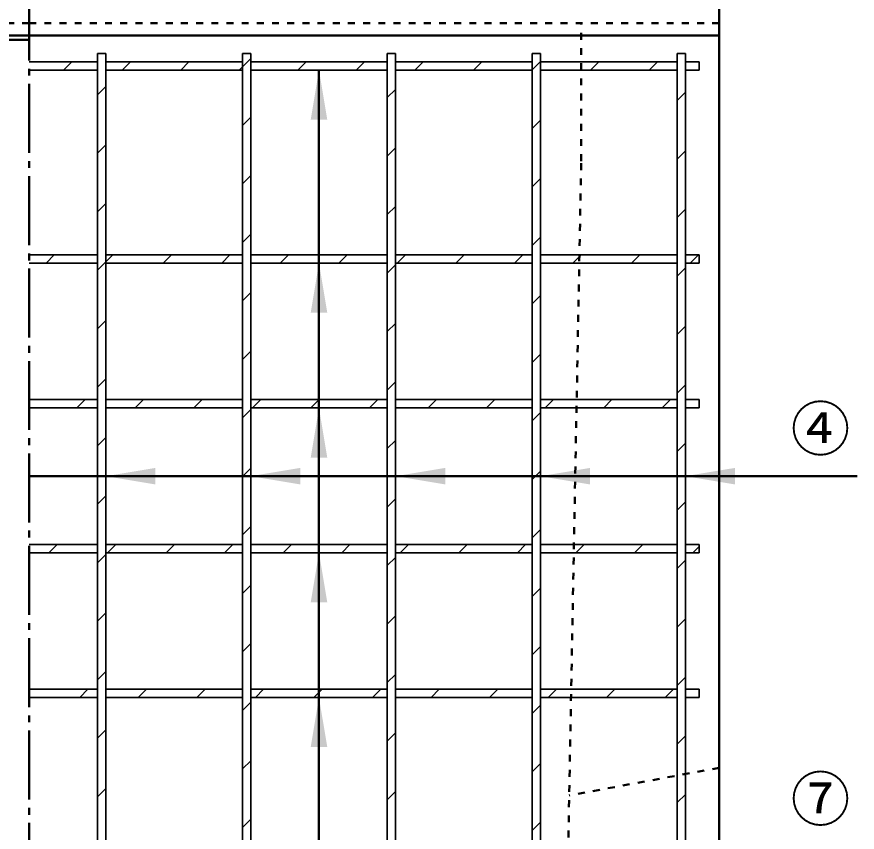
# Model space of a CAD drawing. Units: millimetres, scale not verified. Extents: x 100 to 4105, y 100 to 2870.
# Drawn here: x 2445 to 3054, y 724 to 1315 of the extents above; entities that cross this region are included whole.
import ezdxf
from ezdxf.enums import TextEntityAlignment as Align

# ---------------------------------------------------------------- set-up
doc = ezdxf.new("R2010")
doc.units = ezdxf.units.MM
doc.header["$LTSCALE"] = 5
doc.linetypes.add('USER1', pattern=[13.4, 10, -1.2, 1, -1.2])
doc.linetypes.add('USER2', pattern=[2.2, 1, -1.2])
doc.layers.add('V-nasSTD', color=7, linetype='Continuous', lineweight=35)
doc.styles.add('ＭＳ ゴシック', font='')
doc.styles.get('ＭＳ ゴシック').set_extended_font_data('MS Gothic')

msp = doc.modelspace()

# ---------------------------------------------------------------- hatches: boundary and pattern name
at = {"layer": 'V-nasSTD'}
for points in [[(2658.106, 1240.244), (2664.106, 1276.244), (2670.106, 1240.244)], [(2658.106, 1100.244), (2664.106, 1136.244), (2670.106, 1100.244)], [(2658.106, 995.244), (2664.106, 1031.244), (2670.106, 995.244)], [(2545.606, 987.744), (2509.606, 981.744), (2545.606, 975.744)], [(2650.606, 987.744), (2614.606, 981.744), (2650.606, 975.744)], [(2755.606, 987.744), (2719.606, 981.744), (2755.606, 975.744)], [(2860.606, 987.744), (2824.606, 981.744), (2860.606, 975.744)], [(2965.606, 987.744), (2929.606, 981.744), (2965.606, 975.744)], [(2658.106, 890.244), (2664.106, 926.244), (2670.106, 890.244)], [(2658.106, 785.244), (2664.106, 821.244), (2670.106, 785.244)]]:
    msp.add_hatch(color=256, dxfattribs=at).paths.add_polyline_path(points)

# ---------------------------------------------------------------- linework, layer by layer
at = {"layer": 'V-nasSTD', "linetype": 'USER1', "lineweight": 50}
msp.add_line((2454.106, 345.244), (2454.106, 1511.244), dxfattribs=at)
at = {"layer": 'V-nasSTD', "lineweight": 50}
for p, q in [((2954.106, 1486.244), (2954.106, 1301.244)), ((2954.106, 1310.244), (2954.106, 370.244)), ((1954.106, 1301.244), (2954.106, 1301.244)), ((1954.106, 1298.244), (2454.106, 1298.244)), ((2664.106, 315.244), (2664.106, 1276.244)), ((3054.106, 981.744), (2454.106, 981.744))]:
    msp.add_line(p, q, dxfattribs=at)
at = {"layer": 'V-nasSTD', "linetype": 'USER2', "lineweight": 50}
for p, q in [((1954.106, 1310.244), (2454.106, 1310.244)), ((2454.106, 1310.244), (2954.106, 1310.244)), ((2854.106, 1210.244), (2854.106, 1310.244)), ((2840.665, 499.804), (2854.106, 1210.244)), ((2954.106, 770.244), (2845.403, 750.244))]:
    msp.add_line(p, q, dxfattribs=at)
at = {"layer": 'V-nasSTD'}
for p, q in [((2503.606, 1288.244), (2503.606, 398.244)), ((2503.606, 1288.244), (2509.606, 1288.244)), ((2503.606, 1282.244), (2503.606, 1288.244)), ((2503.606, 1288.244), (2509.606, 1288.244)), ((2509.606, 1288.244), (2509.606, 398.244)), ((2509.606, 1288.244), (2509.606, 1282.244)), ((2608.606, 1288.244), (2608.606, 398.244)), ((2608.606, 1288.244), (2614.606, 1288.244)), ((2608.606, 1282.244), (2608.606, 1288.244)), ((2608.606, 1288.244), (2614.606, 1288.244)), ((2614.606, 1288.244), (2614.606, 398.244)), ((2614.606, 1288.244), (2614.606, 1282.244)), ((2713.606, 1288.244), (2713.606, 398.244)), ((2713.606, 1288.244), (2719.606, 1288.244)), ((2713.606, 1282.244), (2713.606, 1288.244)), ((2713.606, 1288.244), (2719.606, 1288.244)), ((2719.606, 1288.244), (2719.606, 398.244)), ((2719.606, 1288.244), (2719.606, 1282.244)), ((2818.606, 1288.244), (2818.606, 398.244)), ((2818.606, 1288.244), (2824.606, 1288.244)), ((2818.606, 1282.244), (2818.606, 1288.244)), ((2818.606, 1288.244), (2824.606, 1288.244)), ((2824.606, 1288.244), (2824.606, 398.244)), ((2824.606, 1288.244), (2824.606, 1282.244)), ((2923.606, 1288.244), (2923.606, 398.244)), ((2923.606, 1288.244), (2929.606, 1288.244)), ((2923.606, 1282.244), (2923.606, 1288.244)), ((2923.606, 1288.244), (2929.606, 1288.244)), ((2929.606, 1288.244), (2929.606, 398.244)), ((2929.606, 1288.244), (2929.606, 1282.244)), ((2503.606, 1282.244), (2454.106, 1282.244)), ((2454.106, 1282.244), (2503.606, 1282.244)), ((2479.02, 1276.244), (2485.02, 1282.244)), ((2608.606, 1282.244), (2509.606, 1282.244)), ((2509.606, 1282.244), (2608.606, 1282.244)), ((2521.446, 1276.244), (2527.446, 1282.244)), ((2563.873, 1276.244), (2569.873, 1282.244)), ((2606.299, 1276.244), (2614.606, 1284.551)), ((2713.606, 1282.244), (2614.606, 1282.244)), ((2614.606, 1282.244), (2713.606, 1282.244)), ((2648.726, 1276.244), (2654.726, 1282.244)), ((2691.152, 1276.244), (2697.152, 1282.244)), ((2818.606, 1282.244), (2719.606, 1282.244)), ((2719.606, 1282.244), (2818.606, 1282.244)), ((2733.578, 1276.244), (2739.578, 1282.244)), ((2776.005, 1276.244), (2782.005, 1282.244)), ((2818.431, 1276.244), (2824.606, 1282.419)), ((2923.606, 1282.244), (2824.606, 1282.244)), ((2824.606, 1282.244), (2923.606, 1282.244)), ((2860.858, 1276.244), (2866.858, 1282.244)), ((2903.284, 1276.244), (2909.284, 1282.244)), ((2929.606, 1282.244), (2939.606, 1282.244)), ((2929.606, 1282.244), (2939.606, 1282.244)), ((2939.606, 1282.244), (2939.606, 1276.244)), ((2939.606, 1282.244), (2939.606, 1276.244)), ((2503.606, 1276.244), (2454.106, 1276.244)), ((2503.606, 1276.244), (2454.106, 1276.244)), ((2503.606, 1142.244), (2503.606, 1276.244)), ((2608.606, 1276.244), (2509.606, 1276.244)), ((2509.606, 1142.244), (2509.606, 1276.244)), ((2509.606, 1276.244), (2608.606, 1276.244)), ((2608.606, 1276.244), (2608.606, 1142.244)), ((2713.606, 1276.244), (2614.606, 1276.244)), ((2614.606, 1142.244), (2614.606, 1276.244)), ((2614.606, 1276.244), (2713.606, 1276.244)), ((2713.606, 1276.244), (2713.606, 1142.244)), ((2818.606, 1276.244), (2719.606, 1276.244)), ((2719.606, 1142.244), (2719.606, 1276.244)), ((2719.606, 1276.244), (2818.606, 1276.244)), ((2818.606, 1276.244), (2818.606, 1142.244)), ((2923.606, 1276.244), (2824.606, 1276.244)), ((2824.606, 1142.244), (2824.606, 1276.244)), ((2824.606, 1276.244), (2923.606, 1276.244)), ((2923.606, 1276.244), (2923.606, 1142.244)), ((2929.606, 1276.244), (2939.606, 1276.244)), ((2939.606, 1276.244), (2929.606, 1276.244)), ((2929.606, 1276.244), (2929.606, 1142.244)), ((2503.606, 1258.404), (2509.606, 1264.404)), ((2713.606, 1256.272), (2719.606, 1262.272)), ((2923.606, 1254.139), (2929.606, 1260.139)), ((2608.606, 1236.124), (2614.606, 1242.124)), ((2818.606, 1233.992), (2824.606, 1239.992)), ((2503.606, 1215.977), (2509.606, 1221.977)), ((2713.606, 1213.845), (2719.606, 1219.845)), ((2923.606, 1211.713), (2929.606, 1217.713)), ((2608.606, 1193.698), (2614.606, 1199.698)), ((2818.606, 1191.566), (2824.606, 1197.566)), ((2503.606, 1173.551), (2509.606, 1179.551)), ((2713.606, 1171.419), (2719.606, 1177.419)), ((2923.606, 1169.287), (2929.606, 1175.287)), ((2608.606, 1151.272), (2614.606, 1157.272)), ((2818.606, 1149.139), (2824.606, 1155.139)), ((2503.606, 1142.244), (2454.106, 1142.244)), ((2454.106, 1142.244), (2503.606, 1142.244)), ((2466.299, 1136.244), (2472.299, 1142.244)), ((2503.606, 1131.124), (2514.726, 1142.244)), ((2608.606, 1142.244), (2509.606, 1142.244)), ((2608.606, 1142.244), (2509.606, 1142.244)), ((2551.152, 1136.244), (2557.152, 1142.244)), ((2593.578, 1136.244), (2599.578, 1142.244)), ((2713.606, 1142.244), (2614.606, 1142.244)), ((2713.606, 1142.244), (2614.606, 1142.244)), ((2636.005, 1136.244), (2642.005, 1142.244)), ((2678.431, 1136.244), (2684.431, 1142.244)), ((2818.606, 1142.244), (2719.606, 1142.244)), ((2818.606, 1142.244), (2719.606, 1142.244)), ((2720.858, 1136.244), (2726.858, 1142.244)), ((2763.284, 1136.244), (2769.284, 1142.244)), ((2805.71, 1136.244), (2811.71, 1142.244)), ((2923.606, 1142.244), (2824.606, 1142.244)), ((2923.606, 1142.244), (2824.606, 1142.244)), ((2848.137, 1136.244), (2854.137, 1142.244)), ((2890.563, 1136.244), (2896.563, 1142.244)), ((2929.606, 1142.244), (2939.606, 1142.244)), ((2929.606, 1142.244), (2939.606, 1142.244)), ((2932.99, 1136.244), (2938.99, 1142.244)), ((2939.606, 1142.244), (2939.606, 1136.244)), ((2939.606, 1142.244), (2939.606, 1136.244)), ((2503.606, 1136.244), (2454.106, 1136.244)), ((2503.606, 1136.244), (2454.106, 1136.244)), ((2503.606, 1037.244), (2503.606, 1136.244)), ((2608.606, 1136.244), (2509.606, 1136.244)), ((2509.606, 1037.244), (2509.606, 1136.244)), ((2509.606, 1136.244), (2608.606, 1136.244)), ((2608.606, 1136.244), (2608.606, 1037.244)), ((2713.606, 1136.244), (2614.606, 1136.244)), ((2614.606, 1037.244), (2614.606, 1136.244)), ((2614.606, 1136.244), (2713.606, 1136.244)), ((2713.606, 1136.244), (2713.606, 1037.244)), ((2713.606, 1128.992), (2719.606, 1134.992)), ((2818.606, 1136.244), (2719.606, 1136.244)), ((2719.606, 1037.244), (2719.606, 1136.244)), ((2719.606, 1136.244), (2818.606, 1136.244)), ((2818.606, 1136.244), (2818.606, 1037.244)), ((2923.606, 1136.244), (2824.606, 1136.244)), ((2824.606, 1037.244), (2824.606, 1136.244)), ((2824.606, 1136.244), (2923.606, 1136.244)), ((2923.606, 1136.244), (2923.606, 1037.244)), ((2923.606, 1126.86), (2929.606, 1132.86)), ((2929.606, 1136.244), (2939.606, 1136.244)), ((2939.606, 1136.244), (2929.606, 1136.244)), ((2929.606, 1136.244), (2929.606, 1037.244)), ((2608.606, 1108.845), (2614.606, 1114.845)), ((2818.606, 1106.713), (2824.606, 1112.713)), ((2503.606, 1088.698), (2509.606, 1094.698)), ((2713.606, 1086.566), (2719.606, 1092.566)), ((2923.606, 1084.434), (2929.606, 1090.434)), ((2608.606, 1066.419), (2614.606, 1072.419)), ((2818.606, 1064.287), (2824.606, 1070.287)), ((2503.606, 1046.272), (2509.606, 1052.272)), ((2713.606, 1044.139), (2719.606, 1050.139)), ((2923.606, 1042.007), (2929.606, 1048.007)), ((2503.606, 1037.244), (2454.106, 1037.244)), ((2454.106, 1037.244), (2503.606, 1037.244)), ((2488.578, 1031.244), (2494.578, 1037.244)), ((2608.606, 1037.244), (2509.606, 1037.244)), ((2608.606, 1037.244), (2509.606, 1037.244)), ((2531.005, 1031.244), (2537.005, 1037.244)), ((2573.431, 1031.244), (2579.431, 1037.244)), ((2713.606, 1037.244), (2614.606, 1037.244)), ((2713.606, 1037.244), (2614.606, 1037.244)), ((2615.858, 1031.244), (2621.858, 1037.244)), ((2658.284, 1031.244), (2664.284, 1037.244)), ((2700.71, 1031.244), (2706.71, 1037.244)), ((2818.606, 1037.244), (2719.606, 1037.244)), ((2818.606, 1037.244), (2719.606, 1037.244)), ((2743.137, 1031.244), (2749.137, 1037.244)), ((2785.563, 1031.244), (2791.563, 1037.244)), ((2923.606, 1037.244), (2824.606, 1037.244)), ((2923.606, 1037.244), (2824.606, 1037.244)), ((2827.99, 1031.244), (2833.99, 1037.244)), ((2870.416, 1031.244), (2876.416, 1037.244)), ((2912.843, 1031.244), (2918.843, 1037.244)), ((2929.606, 1037.244), (2939.606, 1037.244)), ((2929.606, 1037.244), (2939.606, 1037.244)), ((2939.606, 1037.244), (2939.606, 1031.244)), ((2939.606, 1037.244), (2939.606, 1031.244)), ((2503.606, 1031.244), (2454.106, 1031.244)), ((2503.606, 1031.244), (2454.106, 1031.244)), ((2503.606, 932.244), (2503.606, 1031.244)), ((2608.606, 1031.244), (2509.606, 1031.244)), ((2509.606, 932.244), (2509.606, 1031.244)), ((2509.606, 1031.244), (2608.606, 1031.244)), ((2608.606, 1031.244), (2608.606, 932.244)), ((2608.606, 1023.992), (2614.606, 1029.992)), ((2713.606, 1031.244), (2614.606, 1031.244)), ((2614.606, 1031.244), (2614.606, 932.244)), ((2713.606, 1031.244), (2614.606, 1031.244)), ((2713.606, 932.244), (2713.606, 1031.244)), ((2818.606, 1031.244), (2719.606, 1031.244)), ((2719.606, 932.244), (2719.606, 1031.244)), ((2719.606, 1031.244), (2818.606, 1031.244)), ((2818.606, 1031.244), (2818.606, 932.244)), ((2923.606, 1031.244), (2824.606, 1031.244)), ((2824.606, 932.244), (2824.606, 1031.244)), ((2824.606, 1031.244), (2923.606, 1031.244)), ((2923.606, 1031.244), (2923.606, 932.244)), ((2929.606, 1031.244), (2939.606, 1031.244)), ((2939.606, 1031.244), (2929.606, 1031.244)), ((2929.606, 1031.244), (2929.606, 932.244)), ((2818.606, 1021.86), (2824.606, 1027.86)), ((2503.606, 1003.845), (2509.606, 1009.845)), ((2713.606, 1001.713), (2719.606, 1007.713)), ((2923.606, 999.581), (2929.606, 1005.581)), ((2608.606, 981.566), (2614.606, 987.566)), ((2818.606, 979.434), (2824.606, 985.434)), ((2503.606, 961.419), (2509.606, 967.419)), ((2713.606, 959.287), (2719.606, 965.287)), ((2923.606, 957.155), (2929.606, 963.155)), ((2608.606, 939.139), (2614.606, 945.139)), ((2818.606, 937.007), (2824.606, 943.007)), ((2503.606, 932.244), (2454.106, 932.244)), ((2454.106, 932.244), (2503.606, 932.244)), ((2468.431, 926.244), (2474.431, 932.244)), ((2608.606, 932.244), (2509.606, 932.244)), ((2608.606, 932.244), (2509.606, 932.244)), ((2510.858, 926.244), (2516.858, 932.244)), ((2553.284, 926.244), (2559.284, 932.244)), ((2595.71, 926.244), (2601.71, 932.244)), ((2713.606, 932.244), (2614.606, 932.244)), ((2614.606, 932.244), (2713.606, 932.244)), ((2638.137, 926.244), (2644.137, 932.244)), ((2680.563, 926.244), (2686.563, 932.244)), ((2818.606, 932.244), (2719.606, 932.244)), ((2818.606, 932.244), (2719.606, 932.244)), ((2722.99, 926.244), (2728.99, 932.244)), ((2765.416, 926.244), (2771.416, 932.244)), ((2807.843, 926.244), (2813.843, 932.244)), ((2923.606, 932.244), (2824.606, 932.244)), ((2923.606, 932.244), (2824.606, 932.244)), ((2850.269, 926.244), (2856.269, 932.244)), ((2892.695, 926.244), (2898.695, 932.244)), ((2929.606, 932.244), (2939.606, 932.244)), ((2929.606, 932.244), (2939.606, 932.244)), ((2939.606, 932.244), (2939.606, 926.244)), ((2939.606, 932.244), (2939.606, 926.244)), ((2503.606, 926.244), (2454.106, 926.244)), ((2503.606, 926.244), (2454.106, 926.244)), ((2503.606, 827.244), (2503.606, 926.244)), ((2608.606, 926.244), (2509.606, 926.244)), ((2509.606, 827.244), (2509.606, 926.244)), ((2509.606, 926.244), (2608.606, 926.244)), ((2608.606, 926.244), (2608.606, 827.244)), ((2713.606, 926.244), (2614.606, 926.244)), ((2614.606, 827.244), (2614.606, 926.244)), ((2614.606, 926.244), (2713.606, 926.244)), ((2713.606, 926.244), (2713.606, 827.244)), ((2818.606, 926.244), (2719.606, 926.244)), ((2719.606, 827.244), (2719.606, 926.244)), ((2719.606, 926.244), (2818.606, 926.244)), ((2818.606, 926.244), (2818.606, 827.244)), ((2923.606, 926.244), (2824.606, 926.244)), ((2824.606, 827.244), (2824.606, 926.244)), ((2824.606, 926.244), (2923.606, 926.244)), ((2923.606, 926.244), (2923.606, 827.244)), ((2929.606, 926.244), (2939.606, 926.244)), ((2939.606, 926.244), (2929.606, 926.244)), ((2929.606, 926.244), (2929.606, 827.244)), ((2935.122, 926.244), (2939.606, 930.728)), ((2503.606, 918.992), (2509.606, 924.992)), ((2713.606, 916.86), (2719.606, 922.86)), ((2923.606, 914.728), (2929.606, 920.728)), ((2608.606, 896.713), (2614.606, 902.713)), ((2818.606, 894.581), (2824.606, 900.581)), ((2503.606, 876.566), (2509.606, 882.566)), ((2713.606, 874.434), (2719.606, 880.434)), ((2923.606, 872.302), (2929.606, 878.302)), ((2608.606, 854.287), (2614.606, 860.287)), ((2818.606, 852.155), (2824.606, 858.155)), ((2503.606, 834.139), (2509.606, 840.139)), ((2713.606, 832.007), (2719.606, 838.007)), ((2923.606, 829.875), (2929.606, 835.875)), ((2503.606, 827.244), (2454.106, 827.244)), ((2454.106, 827.244), (2503.606, 827.244)), ((2490.71, 821.244), (2496.71, 827.244)), ((2608.606, 827.244), (2509.606, 827.244)), ((2608.606, 827.244), (2509.606, 827.244)), ((2533.137, 821.244), (2539.137, 827.244)), ((2575.563, 821.244), (2581.563, 827.244)), ((2713.606, 827.244), (2614.606, 827.244)), ((2713.606, 827.244), (2614.606, 827.244)), ((2617.99, 821.244), (2623.99, 827.244)), ((2660.416, 821.244), (2666.416, 827.244)), ((2702.843, 821.244), (2708.843, 827.244)), ((2818.606, 827.244), (2719.606, 827.244)), ((2818.606, 827.244), (2719.606, 827.244)), ((2745.269, 821.244), (2751.269, 827.244)), ((2787.695, 821.244), (2793.695, 827.244)), ((2923.606, 827.244), (2824.606, 827.244)), ((2923.606, 827.244), (2824.606, 827.244)), ((2830.122, 821.244), (2836.122, 827.244)), ((2872.548, 821.244), (2878.548, 827.244)), ((2914.975, 821.244), (2920.975, 827.244)), ((2929.606, 827.244), (2939.606, 827.244)), ((2929.606, 827.244), (2939.606, 827.244)), ((2939.606, 827.244), (2939.606, 821.244)), ((2939.606, 827.244), (2939.606, 821.244)), ((2503.606, 821.244), (2454.106, 821.244)), ((2503.606, 821.244), (2454.106, 821.244)), ((2503.606, 722.244), (2503.606, 821.244)), ((2608.606, 821.244), (2509.606, 821.244)), ((2509.606, 722.244), (2509.606, 821.244)), ((2509.606, 821.244), (2608.606, 821.244)), ((2608.606, 821.244), (2608.606, 722.244)), ((2608.606, 811.86), (2614.606, 817.86)), ((2713.606, 821.244), (2614.606, 821.244)), ((2614.606, 821.244), (2614.606, 722.244)), ((2713.606, 821.244), (2614.606, 821.244)), ((2713.606, 722.244), (2713.606, 821.244)), ((2818.606, 821.244), (2719.606, 821.244)), ((2719.606, 722.244), (2719.606, 821.244)), ((2719.606, 821.244), (2818.606, 821.244)), ((2818.606, 821.244), (2818.606, 722.244)), ((2923.606, 821.244), (2824.606, 821.244)), ((2824.606, 821.244), (2824.606, 722.244)), ((2923.606, 821.244), (2824.606, 821.244)), ((2923.606, 722.244), (2923.606, 821.244)), ((2929.606, 821.244), (2939.606, 821.244)), ((2939.606, 821.244), (2929.606, 821.244)), ((2929.606, 821.244), (2929.606, 722.244)), ((2818.606, 809.728), (2824.606, 815.728)), ((2503.606, 791.713), (2509.606, 797.713)), ((2713.606, 789.581), (2719.606, 795.581)), ((2923.606, 787.449), (2929.606, 793.449)), ((2608.606, 769.434), (2614.606, 775.434)), ((2818.606, 767.302), (2824.606, 773.302)), ((2503.606, 749.287), (2509.606, 755.287)), ((2713.606, 747.155), (2719.606, 753.155)), ((2923.606, 745.023), (2929.606, 751.023)), ((2608.606, 727.007), (2614.606, 733.007)), ((2818.606, 724.875), (2824.606, 730.875))]:
    msp.add_line(p, q, dxfattribs=at)

# ---------------------------------------------------------------- texts
at = {"layer": 'V-nasSTD', "style": 'ＭＳ ゴシック'}
for s, p in [('④', (3005.906, 1031.944)), ('⑦', (3005.906, 763.444))]:
    msp.add_text(s, height=31.67, dxfattribs=at).set_placement(p, align=Align.TOP_LEFT)

doc.saveas('drawing.dxf')
